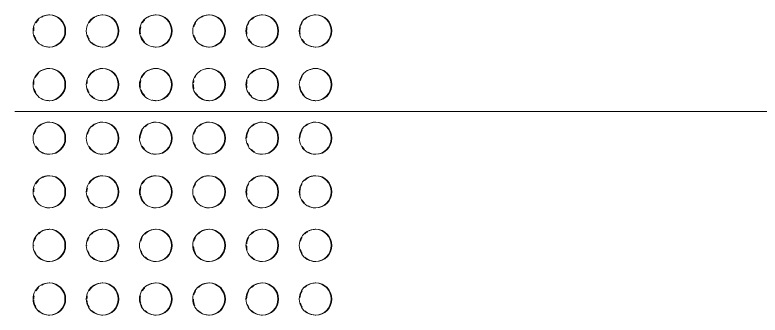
# Model space of a CAD drawing. Header units: millimetres. Extents: x 1606 to 178479, y -4237 to 231581.
# Drawn here: x 34376 to 35071, y 215260 to 215540 of the extents above; entities that cross this region are included whole.
import ezdxf

# ---------------------------------------------------------------- set-up
doc = ezdxf.new("R2010")
doc.units = ezdxf.units.MM
doc.linetypes.add('_SGE_Grid Line', pattern=[13000, 12000, -500, 0, -500])
for name, color, linetype, lineweight in [('0-1', 7, 'Continuous', 5), ('A-GENM-1', 9, 'Continuous', 9), ('A-GENM-2', 13, 'Continuous', 9), ('S-GRID-1', 1, '_SGE_Grid Line', 13)]:
    doc.layers.add(name, color=color, linetype=linetype, lineweight=lineweight)

# ---------------------------------------------------------------- blocks, each defined once
blk = doc.blocks.new('WYA_Tactiles-300x300 - Tactiles-300x300-V10-WAREHOUSE SLAB PLAN')
at = {"layer": 'A-GENM-2'}
for p, q in [((24707.84, 215540.1), (24707.22, 215540.1)), ((24757.46, 215540.1), (24756.84, 215540.1)), ((24807.07, 215540.1), (24806.45, 215540.1)), ((24856.69, 215540.1), (24856.07, 215540.1)), ((24906.3, 215540.1), (24905.68, 215540.1)), ((24955.91, 215540.1), (24955.29, 215540.1)), ((24707.22, 215510.1), (24707.84, 215510.1)), ((24756.84, 215510.1), (24757.46, 215510.1)), ((24806.45, 215510.1), (24807.07, 215510.1)), ((24856.07, 215510.1), (24856.69, 215510.1)), ((24905.68, 215510.1), (24906.3, 215510.1)), ((24955.29, 215510.1), (24955.91, 215510.1)), ((24707.84, 215490.1), (24707.22, 215490.1)), ((24757.46, 215490.1), (24756.84, 215490.1)), ((24807.07, 215490.1), (24806.45, 215490.1)), ((24856.69, 215490.1), (24856.07, 215490.1)), ((24906.3, 215490.1), (24905.68, 215490.1)), ((24955.91, 215490.1), (24955.29, 215490.1)), ((24707.22, 215460.1), (24707.84, 215460.1)), ((24756.84, 215460.1), (24757.46, 215460.1)), ((24806.45, 215460.1), (24807.07, 215460.1)), ((24856.07, 215460.1), (24856.69, 215460.1)), ((24905.68, 215460.1), (24906.3, 215460.1)), ((24955.29, 215460.1), (24955.91, 215460.1)), ((24707.84, 215440.1), (24707.22, 215440.1)), ((24757.46, 215440.1), (24756.84, 215440.1)), ((24807.07, 215440.1), (24806.45, 215440.1)), ((24856.69, 215440.1), (24856.07, 215440.1)), ((24906.3, 215440.1), (24905.68, 215440.1)), ((24955.91, 215440.1), (24955.29, 215440.1)), ((24707.22, 215410.1), (24707.84, 215410.1)), ((24756.84, 215410.1), (24757.46, 215410.1)), ((24806.45, 215410.1), (24807.07, 215410.1)), ((24856.07, 215410.1), (24856.69, 215410.1)), ((24905.68, 215410.1), (24906.3, 215410.1)), ((24955.29, 215410.1), (24955.91, 215410.1)), ((24707.84, 215390.1), (24707.22, 215390.1)), ((24757.46, 215390.1), (24756.84, 215390.1)), ((24807.07, 215390.1), (24806.45, 215390.1)), ((24856.69, 215390.1), (24856.07, 215390.1)), ((24906.3, 215390.1), (24905.68, 215390.1)), ((24955.91, 215390.1), (24955.29, 215390.1)), ((24707.22, 215360.1), (24707.84, 215360.1)), ((24756.84, 215360.1), (24757.46, 215360.1)), ((24806.45, 215360.1), (24807.07, 215360.1)), ((24856.07, 215360.1), (24856.69, 215360.1)), ((24905.68, 215360.1), (24906.3, 215360.1)), ((24955.29, 215360.1), (24955.91, 215360.1)), ((24707.84, 215340.1), (24707.22, 215340.1)), ((24757.46, 215340.1), (24756.84, 215340.1)), ((24807.07, 215340.1), (24806.45, 215340.1)), ((24856.69, 215340.1), (24856.07, 215340.1)), ((24906.3, 215340.1), (24905.68, 215340.1)), ((24955.91, 215340.1), (24955.29, 215340.1)), ((24707.22, 215310.1), (24707.84, 215310.1)), ((24756.84, 215310.1), (24757.46, 215310.1)), ((24806.45, 215310.1), (24807.07, 215310.1)), ((24856.07, 215310.1), (24856.69, 215310.1)), ((24905.68, 215310.1), (24906.3, 215310.1)), ((24955.29, 215310.1), (24955.91, 215310.1)), ((24707.84, 215290.1), (24707.22, 215290.1)), ((24757.46, 215290.1), (24756.84, 215290.1)), ((24807.07, 215290.1), (24806.45, 215290.1)), ((24856.69, 215290.1), (24856.07, 215290.1)), ((24906.3, 215290.1), (24905.68, 215290.1)), ((24955.91, 215290.1), (24955.29, 215290.1)), ((24707.22, 215260.1), (24707.84, 215260.1)), ((24756.84, 215260.1), (24757.46, 215260.1)), ((24806.45, 215260.1), (24807.07, 215260.1)), ((24856.07, 215260.1), (24856.69, 215260.1)), ((24905.68, 215260.1), (24906.3, 215260.1)), ((24955.29, 215260.1), (24955.91, 215260.1))]:
    blk.add_line(p, q, dxfattribs=at)
for centre, start_param, end_param in [((24707.22, 215525.1), 0, 3.141593), ((24707.84, 215525.1), 0, 0.261799), ((24707.22, 215525.1), 3.141593, 6.283185), ((24707.84, 215525.1), 3.141593, 6.283185), ((24756.84, 215525.1), 0, 3.141593), ((24757.46, 215525.1), 0.082857, 0.440742), ((24756.84, 215525.1), 3.141593, 6.283185), ((24757.46, 215525.1), 3.141593, 6.283185), ((24806.45, 215525.1), 0, 3.141593), ((24807.07, 215525.1), 0, 0.261799), ((24806.45, 215525.1), 3.141593, 6.283185), ((24807.07, 215525.1), 3.141593, 6.283185), ((24856.07, 215525.1), 0, 3.141593), ((24856.69, 215525.1), 0, 0.261799), ((24856.07, 215525.1), 3.141593, 6.283185), ((24856.69, 215525.1), 3.141593, 6.283185), ((24905.68, 215525.1), 0, 3.141593), ((24906.3, 215525.1), 0.046883, 0.261799), ((24905.68, 215525.1), 3.141593, 6.283185), ((24906.3, 215525.1), 3.141593, 6.283185), ((24955.29, 215525.1), 0, 3.141593), ((24955.91, 215525.1), 0, 0.785398), ((24955.29, 215525.1), 3.141593, 6.283185), ((24955.91, 215525.1), 3.141593, 6.283185), ((24707.84, 215525.1), 0.785398, 1.047198), ((24707.84, 215525.1), 0.279565, 0.523599), ((24757.46, 215525.1), 0.785398, 1.047198), ((24757.46, 215525.1), 0.604919, 0.785398), ((24757.46, 215525.1), 0.523599, 0.604919), ((24807.07, 215525.1), 0.785398, 1.047198), ((24807.07, 215525.1), 0.291172, 0.523599), ((24856.69, 215525.1), 1.047198, 1.308997), ((24856.69, 215525.1), 0.328101, 0.523599), ((24906.3, 215525.1), 1.047198, 1.231787), ((24906.3, 215525.1), 0.321244, 0.785398), ((24955.91, 215525.1), 1.047198, 1.231787), ((24707.84, 215525.1), 1.34624, 1.570796), ((24807.07, 215525.1), 1.308997, 1.755385), ((24906.3, 215525.1), 1.308997, 1.570796), ((24955.91, 215525.1), 1.308997, 1.570796), ((24707.84, 215525.1), 1.832596, 2.094395), ((24757.46, 215525.1), 1.832596, 2.094395), ((24807.07, 215525.1), 1.866916, 2.356194), ((24856.69, 215525.1), 1.832596, 2.094395), ((24906.3, 215525.1), 1.570796, 1.773151), ((24955.91, 215525.1), 1.570796, 1.773151), ((24757.46, 215525.1), 2.356194, 2.536674), ((24757.46, 215525.1), 2.536674, 3.141593), ((24856.69, 215525.1), 2.617994, 2.813491), ((24906.3, 215525.1), 2.094395, 2.356194), ((24955.91, 215525.1), 2.094395, 2.356194), ((24955.91, 215525.1), 2.639067, 3.141593), ((24707.84, 215525.1), 2.879793, 3.141593), ((24807.07, 215525.1), 2.879793, 3.141593), ((24856.69, 215525.1), 2.879793, 3.141593), ((24906.3, 215525.1), 2.700851, 3.058736), ((24707.22, 215475.1), 0, 3.141593), ((24707.84, 215475.1), 0.785398, 1.047198), ((24707.84, 215475.1), 0.279565, 0.523599), ((24707.84, 215475.1), 0, 0.261799), ((24707.22, 215475.1), 3.141593, 6.283185), ((24707.84, 215475.1), 3.141593, 6.283185), ((24756.84, 215475.1), 0, 3.141593), ((24757.46, 215475.1), 0.785398, 1.047198), ((24757.46, 215475.1), 0.523599, 0.785398), ((24757.46, 215475.1), 0.082857, 0.440742), ((24756.84, 215475.1), 3.141593, 6.283185), ((24757.46, 215475.1), 3.141593, 6.283185), ((24806.45, 215475.1), 0, 3.141593), ((24807.07, 215475.1), 0.785398, 1.047198), ((24807.07, 215475.1), 0.272708, 0.523599), ((24807.07, 215475.1), 0, 0.261799), ((24806.45, 215475.1), 3.141593, 6.283185), ((24807.07, 215475.1), 5.235988, 6.283185), ((24856.07, 215475.1), 0, 3.141593), ((24856.69, 215475.1), 0, 0.261799), ((24856.07, 215475.1), 3.141593, 6.283185), ((24856.69, 215475.1), 3.141593, 6.283185), ((24905.68, 215475.1), 0, 3.141593), ((24906.3, 215475.1), 0.284414, 0.785398), ((24906.3, 215475.1), 0.03432, 0.261799), ((24905.68, 215475.1), 3.141593, 6.283185), ((24906.3, 215475.1), 5.235988, 6.283185), ((24955.29, 215475.1), 0, 3.141593), ((24955.91, 215475.1), 0.328101, 0.523599), ((24955.91, 215475.1), 0, 0.261799), ((24955.29, 215475.1), 3.141593, 6.283185), ((24955.91, 215475.1), 5.235988, 6.283185), ((24707.84, 215475.1), 1.325552, 1.570796), ((24707.84, 215475.1), 1.047198, 1.134839), ((24757.46, 215475.1), 1.308997, 1.52226), ((24757.46, 215475.1), 1.047198, 1.134839), ((24807.07, 215475.1), 1.308997, 1.755385), ((24807.07, 215475.1), 1.047198, 1.134839), ((24807.07, 215475.1), 3.141593, 5.148346), ((24807.07, 215475.1), 5.148346, 5.235988), ((24856.69, 215475.1), 1.308997, 1.469064), ((24856.69, 215475.1), 1.047198, 1.134839), ((24906.3, 215475.1), 1.308997, 1.570796), ((24906.3, 215475.1), 1.047198, 1.134839), ((24906.3, 215475.1), 3.141593, 5.148346), ((24906.3, 215475.1), 5.148346, 5.235988), ((24955.91, 215475.1), 1.134839, 1.308997), ((24955.91, 215475.1), 1.047198, 1.134839), ((24955.91, 215475.1), 3.141593, 5.148346), ((24955.91, 215475.1), 5.148346, 5.235988), ((24707.84, 215475.1), 1.832596, 2.094395), ((24757.46, 215475.1), 1.832596, 2.094395), ((24807.07, 215475.1), 1.909806, 2.356194), ((24856.69, 215475.1), 1.570796, 1.832596), ((24906.3, 215475.1), 1.570796, 1.773151), ((24955.91, 215475.1), 1.665359, 2.094395), ((24757.46, 215475.1), 2.356194, 2.536674), ((24856.69, 215475.1), 2.112161, 2.320764), ((24856.69, 215475.1), 2.391625, 2.868885), ((24906.3, 215475.1), 2.094395, 2.356194), ((24955.91, 215475.1), 2.094395, 2.320764), ((24707.84, 215475.1), 2.879793, 3.141593), ((24757.46, 215475.1), 2.536674, 2.617994), ((24757.46, 215475.1), 2.879793, 3.141593), ((24807.07, 215475.1), 2.879793, 3.100882), ((24856.69, 215475.1), 2.879793, 3.141593), ((24906.3, 215475.1), 2.617994, 2.802583), ((24906.3, 215475.1), 2.879793, 3.141593), ((24955.91, 215475.1), 2.617994, 2.813491), ((24955.91, 215475.1), 2.879793, 3.141593), ((24707.22, 215425.1), 0, 3.141593), ((24707.84, 215425.1), 0.061784, 0.723615), ((24707.22, 215425.1), 3.141593, 6.283185), ((24707.84, 215425.1), 3.141593, 6.283185), ((24756.84, 215425.1), 0, 3.141593), ((24757.46, 215425.1), 0.604919, 0.785398), ((24757.46, 215425.1), 0.061784, 0.604919), ((24756.84, 215425.1), 3.141593, 6.283185), ((24757.46, 215425.1), 3.141593, 6.283185), ((24806.45, 215425.1), 0, 3.141593), ((24807.07, 215425.1), 0.523599, 0.77449), ((24807.07, 215425.1), 0.082857, 0.440742), ((24806.45, 215425.1), 3.141593, 6.283185), ((24807.07, 215425.1), 3.141593, 6.283185), ((24856.07, 215425.1), 0, 3.141593), ((24856.69, 215425.1), 0, 0.723615), ((24856.07, 215425.1), 3.141593, 6.283185), ((24856.69, 215425.1), 3.141593, 6.283185), ((24905.68, 215425.1), 0, 3.141593), ((24906.3, 215425.1), 0.061784, 0.723615), ((24905.68, 215425.1), 3.141593, 6.283185), ((24906.3, 215425.1), 3.141593, 6.283185), ((24955.29, 215425.1), 0, 3.141593), ((24955.91, 215425.1), 0, 0.723615), ((24955.29, 215425.1), 3.141593, 6.283185), ((24955.91, 215425.1), 3.141593, 6.283185), ((24707.84, 215425.1), 1.047198, 1.308997), ((24757.46, 215425.1), 1.047198, 1.308997), ((24807.07, 215425.1), 1.047198, 1.570796), ((24856.69, 215425.1), 1.047198, 1.308997), ((24906.3, 215425.1), 1.308997, 1.570796), ((24906.3, 215425.1), 1.047198, 1.308997), ((24955.91, 215425.1), 1.308997, 1.570796), ((24955.91, 215425.1), 1.047198, 1.308997), ((24707.84, 215425.1), 2.094395, 2.356194), ((24757.46, 215425.1), 2.094395, 2.356194), ((24807.07, 215425.1), 2.094395, 2.356194), ((24856.69, 215425.1), 1.832596, 2.094395), ((24906.3, 215425.1), 1.883471, 2.094395), ((24955.91, 215425.1), 2.094395, 2.356194), ((24707.84, 215425.1), 2.617994, 2.802583), ((24707.84, 215425.1), 2.879793, 3.141593), ((24757.46, 215425.1), 2.356194, 2.802583), ((24757.46, 215425.1), 2.879793, 3.090717), ((24807.07, 215425.1), 2.617994, 2.802583), ((24807.07, 215425.1), 2.879793, 3.141593), ((24856.69, 215425.1), 2.617994, 2.813491), ((24856.69, 215425.1), 2.879793, 3.141593), ((24906.3, 215425.1), 2.356194, 2.617994), ((24906.3, 215425.1), 2.879793, 3.086997), ((24955.91, 215425.1), 2.639067, 3.141593), ((24707.22, 215375.1), 0, 3.141593), ((24707.84, 215375.1), 0.279565, 0.523599), ((24707.84, 215375.1), 0, 0.261799), ((24707.22, 215375.1), 3.141593, 6.283185), ((24707.84, 215375.1), 3.141593, 6.283185), ((24756.84, 215375.1), 0, 3.141593), ((24757.46, 215375.1), 0.604919, 0.785398), ((24757.46, 215375.1), 0.523599, 0.604919), ((24757.46, 215375.1), 0.279565, 0.523599), ((24757.46, 215375.1), 0, 0.261799), ((24756.84, 215375.1), 3.141593, 6.283185), ((24757.46, 215375.1), 3.141593, 6.283185), ((24806.45, 215375.1), 0, 3.141593), ((24807.07, 215375.1), 0.284414, 0.523599), ((24807.07, 215375.1), 0, 0.261799), ((24806.45, 215375.1), 3.141593, 6.283185), ((24807.07, 215375.1), 3.141593, 6.283185), ((24856.07, 215375.1), 0, 3.141593), ((24856.69, 215375.1), 0.328101, 0.523599), ((24856.69, 215375.1), 0, 0.261799), ((24856.07, 215375.1), 3.141593, 6.283185), ((24856.69, 215375.1), 3.141593, 6.283185), ((24905.68, 215375.1), 0, 3.141593), ((24906.3, 215375.1), 0, 0.785398), ((24905.68, 215375.1), 3.141593, 6.283185), ((24906.3, 215375.1), 3.141593, 6.283185), ((24955.29, 215375.1), 0, 3.141593), ((24955.91, 215375.1), 0, 0.785398), ((24955.29, 215375.1), 3.141593, 6.283185), ((24955.91, 215375.1), 3.141593, 6.283185), ((24707.84, 215375.1), 0.785398, 1.047198), ((24757.46, 215375.1), 0.785398, 1.047198), ((24807.07, 215375.1), 0.785398, 1.047198), ((24856.69, 215375.1), 1.047198, 1.308997), ((24906.3, 215375.1), 1.047198, 1.231787), ((24955.91, 215375.1), 1.047198, 1.231787), ((24707.84, 215375.1), 1.33837, 1.570796), ((24757.46, 215375.1), 1.34624, 1.570796), ((24807.07, 215375.1), 1.308997, 1.755385), ((24906.3, 215375.1), 1.308997, 1.570796), ((24906.3, 215375.1), 1.570796, 1.773151), ((24955.91, 215375.1), 1.308997, 1.773151), ((24707.84, 215375.1), 1.832596, 2.094395), ((24757.46, 215375.1), 1.832596, 2.094395), ((24807.07, 215375.1), 1.832596, 2.330757), ((24856.69, 215375.1), 1.832596, 2.094395), ((24906.3, 215375.1), 2.094395, 2.356194), ((24955.91, 215375.1), 2.094395, 2.356194), ((24707.84, 215375.1), 2.879793, 3.141593), ((24757.46, 215375.1), 2.356194, 2.536674), ((24757.46, 215375.1), 2.536674, 2.617994), ((24757.46, 215375.1), 2.879793, 3.141593), ((24807.07, 215375.1), 2.879793, 3.141593), ((24856.69, 215375.1), 2.617994, 2.813491), ((24856.69, 215375.1), 2.879793, 3.141593), ((24906.3, 215375.1), 2.617994, 2.802583), ((24906.3, 215375.1), 2.879793, 3.141593), ((24955.91, 215375.1), 2.639067, 3.141593), ((24707.22, 215325.1), 0, 3.141593), ((24707.84, 215325.1), 0.061784, 0.757137), ((24707.22, 215325.1), 3.141593, 6.283185), ((24707.84, 215325.1), 3.141593, 6.283185), ((24756.84, 215325.1), 0, 3.141593), ((24757.46, 215325.1), 0.061784, 0.604919), ((24756.84, 215325.1), 3.141593, 6.283185), ((24757.46, 215325.1), 3.141593, 6.283185), ((24806.45, 215325.1), 0, 3.141593), ((24807.07, 215325.1), 0, 0.523599), ((24806.45, 215325.1), 3.141593, 6.283185), ((24807.07, 215325.1), 3.141593, 6.283185), ((24856.07, 215325.1), 0, 3.141593), ((24856.69, 215325.1), 0, 0.502526), ((24856.07, 215325.1), 3.141593, 6.283185), ((24856.69, 215325.1), 3.141593, 6.283185), ((24905.68, 215325.1), 0, 3.141593), ((24906.3, 215325.1), 0, 0.502526), ((24905.68, 215325.1), 3.141593, 6.283185), ((24906.3, 215325.1), 3.141593, 6.283185), ((24955.29, 215325.1), 0, 3.141593), ((24955.91, 215325.1), 0.082857, 0.440742), ((24955.29, 215325.1), 3.141593, 6.283185), ((24955.91, 215325.1), 3.141593, 6.283185), ((24707.84, 215325.1), 1.047198, 1.308997), ((24757.46, 215325.1), 1.047198, 1.308997), ((24757.46, 215325.1), 0.604919, 0.785398), ((24807.07, 215325.1), 1.047198, 1.308997), ((24807.07, 215325.1), 0.531312, 0.785398), ((24856.69, 215325.1), 1.047198, 1.308997), ((24856.69, 215325.1), 0.523599, 0.757137), ((24906.3, 215325.1), 1.047198, 1.308997), ((24906.3, 215325.1), 0.523599, 0.757137), ((24955.91, 215325.1), 1.047198, 1.308997), ((24955.91, 215325.1), 0.523599, 0.77449), ((24707.84, 215325.1), 1.570796, 1.592982), ((24757.46, 215325.1), 1.570796, 1.592982), ((24906.3, 215325.1), 1.570796, 1.832596), ((24906.3, 215325.1), 1.308997, 1.469064), ((24707.84, 215325.1), 1.909806, 2.094395), ((24757.46, 215325.1), 1.909806, 2.094395), ((24807.07, 215325.1), 1.909806, 2.094395), ((24856.69, 215325.1), 1.637098, 2.094395), ((24955.91, 215325.1), 1.832596, 2.094395), ((24707.84, 215325.1), 2.356194, 3.141593), ((24757.46, 215325.1), 2.356194, 3.141593), ((24807.07, 215325.1), 2.356194, 3.141593), ((24856.69, 215325.1), 2.356194, 3.141593), ((24906.3, 215325.1), 2.356194, 2.617994), ((24906.3, 215325.1), 2.879793, 3.141593), ((24955.91, 215325.1), 2.384455, 2.617994), ((24955.91, 215325.1), 2.639067, 3.141593), ((24707.22, 215275.1), 0, 3.141593), ((24707.84, 215275.1), 0, 0.523599), ((24707.22, 215275.1), 3.141593, 6.283185), ((24707.84, 215275.1), 3.141593, 6.283185), ((24756.84, 215275.1), 0, 3.141593), ((24757.46, 215275.1), 0, 0.523599), ((24756.84, 215275.1), 3.141593, 6.283185), ((24757.46, 215275.1), 3.141593, 6.283185), ((24806.45, 215275.1), 0, 3.141593), ((24807.07, 215275.1), 0, 0.523599), ((24806.45, 215275.1), 3.141593, 6.283185), ((24807.07, 215275.1), 3.141593, 6.283185), ((24856.07, 215275.1), 0, 3.141593), ((24856.69, 215275.1), 0, 0.502526), ((24856.07, 215275.1), 3.141593, 6.283185), ((24856.69, 215275.1), 3.141593, 6.283185), ((24905.68, 215275.1), 0, 3.141593), ((24906.3, 215275.1), 0, 0.502526), ((24905.68, 215275.1), 3.141593, 6.283185), ((24906.3, 215275.1), 3.141593, 6.283185), ((24955.29, 215275.1), 0, 3.141593), ((24955.91, 215275.1), 0, 0.785398), ((24955.29, 215275.1), 3.141593, 6.283185), ((24955.91, 215275.1), 3.141593, 6.283185), ((24707.84, 215275.1), 0.785398, 1.047198), ((24757.46, 215275.1), 0.785398, 1.047198), ((24757.46, 215275.1), 0.604919, 0.785398), ((24757.46, 215275.1), 0.523599, 0.604919), ((24807.07, 215275.1), 0.785398, 1.047198), ((24856.69, 215275.1), 1.047198, 1.308997), ((24856.69, 215275.1), 0.523599, 0.757137), ((24906.3, 215275.1), 1.047198, 1.570796), ((24906.3, 215275.1), 0.523599, 0.757137), ((24955.91, 215275.1), 1.047198, 1.504494), ((24707.84, 215275.1), 1.368442, 1.570796), ((24757.46, 215275.1), 1.368442, 1.570796), ((24807.07, 215275.1), 1.368442, 1.570796), ((24707.84, 215275.1), 1.637098, 1.832596), ((24707.84, 215275.1), 1.832596, 2.094395), ((24757.46, 215275.1), 1.637098, 2.094395), ((24807.07, 215275.1), 1.570796, 1.832596), ((24807.07, 215275.1), 1.909806, 2.094395), ((24856.69, 215275.1), 1.570796, 2.011538), ((24906.3, 215275.1), 1.909806, 2.094395), ((24955.91, 215275.1), 1.832596, 2.094395), ((24707.84, 215275.1), 2.356194, 3.141593), ((24757.46, 215275.1), 2.356194, 3.141593), ((24807.07, 215275.1), 2.356194, 3.141593), ((24856.69, 215275.1), 2.356194, 2.617994), ((24906.3, 215275.1), 2.356194, 3.141593), ((24955.91, 215275.1), 2.384455, 2.617994), ((24955.91, 215275.1), 2.639067, 3.141593), ((24856.69, 215275.1), 2.879793, 3.141593)]:
    blk.add_ellipse(centre, major_axis=(0, 15), ratio=0.992278, start_param=start_param, end_param=end_param, dxfattribs=at)
blk = doc.blocks.new('23068_Challenger Spec EF_Central_v23_rvt-1-WAREHOUSE SLAB PLAN')
at = {"layer": 'A-GENM-1'}
blk.add_blockref('WYA_Tactiles-300x300 - Tactiles-300x300-V10-WAREHOUSE SLAB PLAN', (0, 0), dxfattribs=at)

msp = doc.modelspace()

# ---------------------------------------------------------------- linework, layer by layer
at = {"layer": 'S-GRID-1'}
msp.add_line((34376.1, 215450.1), (160058.46, 215450.1), dxfattribs=at)

# ---------------------------------------------------------------- block references
at = {"layer": '0-1'}
msp.add_blockref('23068_Challenger Spec EF_Central_v23_rvt-1-WAREHOUSE SLAB PLAN', (9700.68, 0), dxfattribs=at)

doc.saveas('drawing.dxf')
